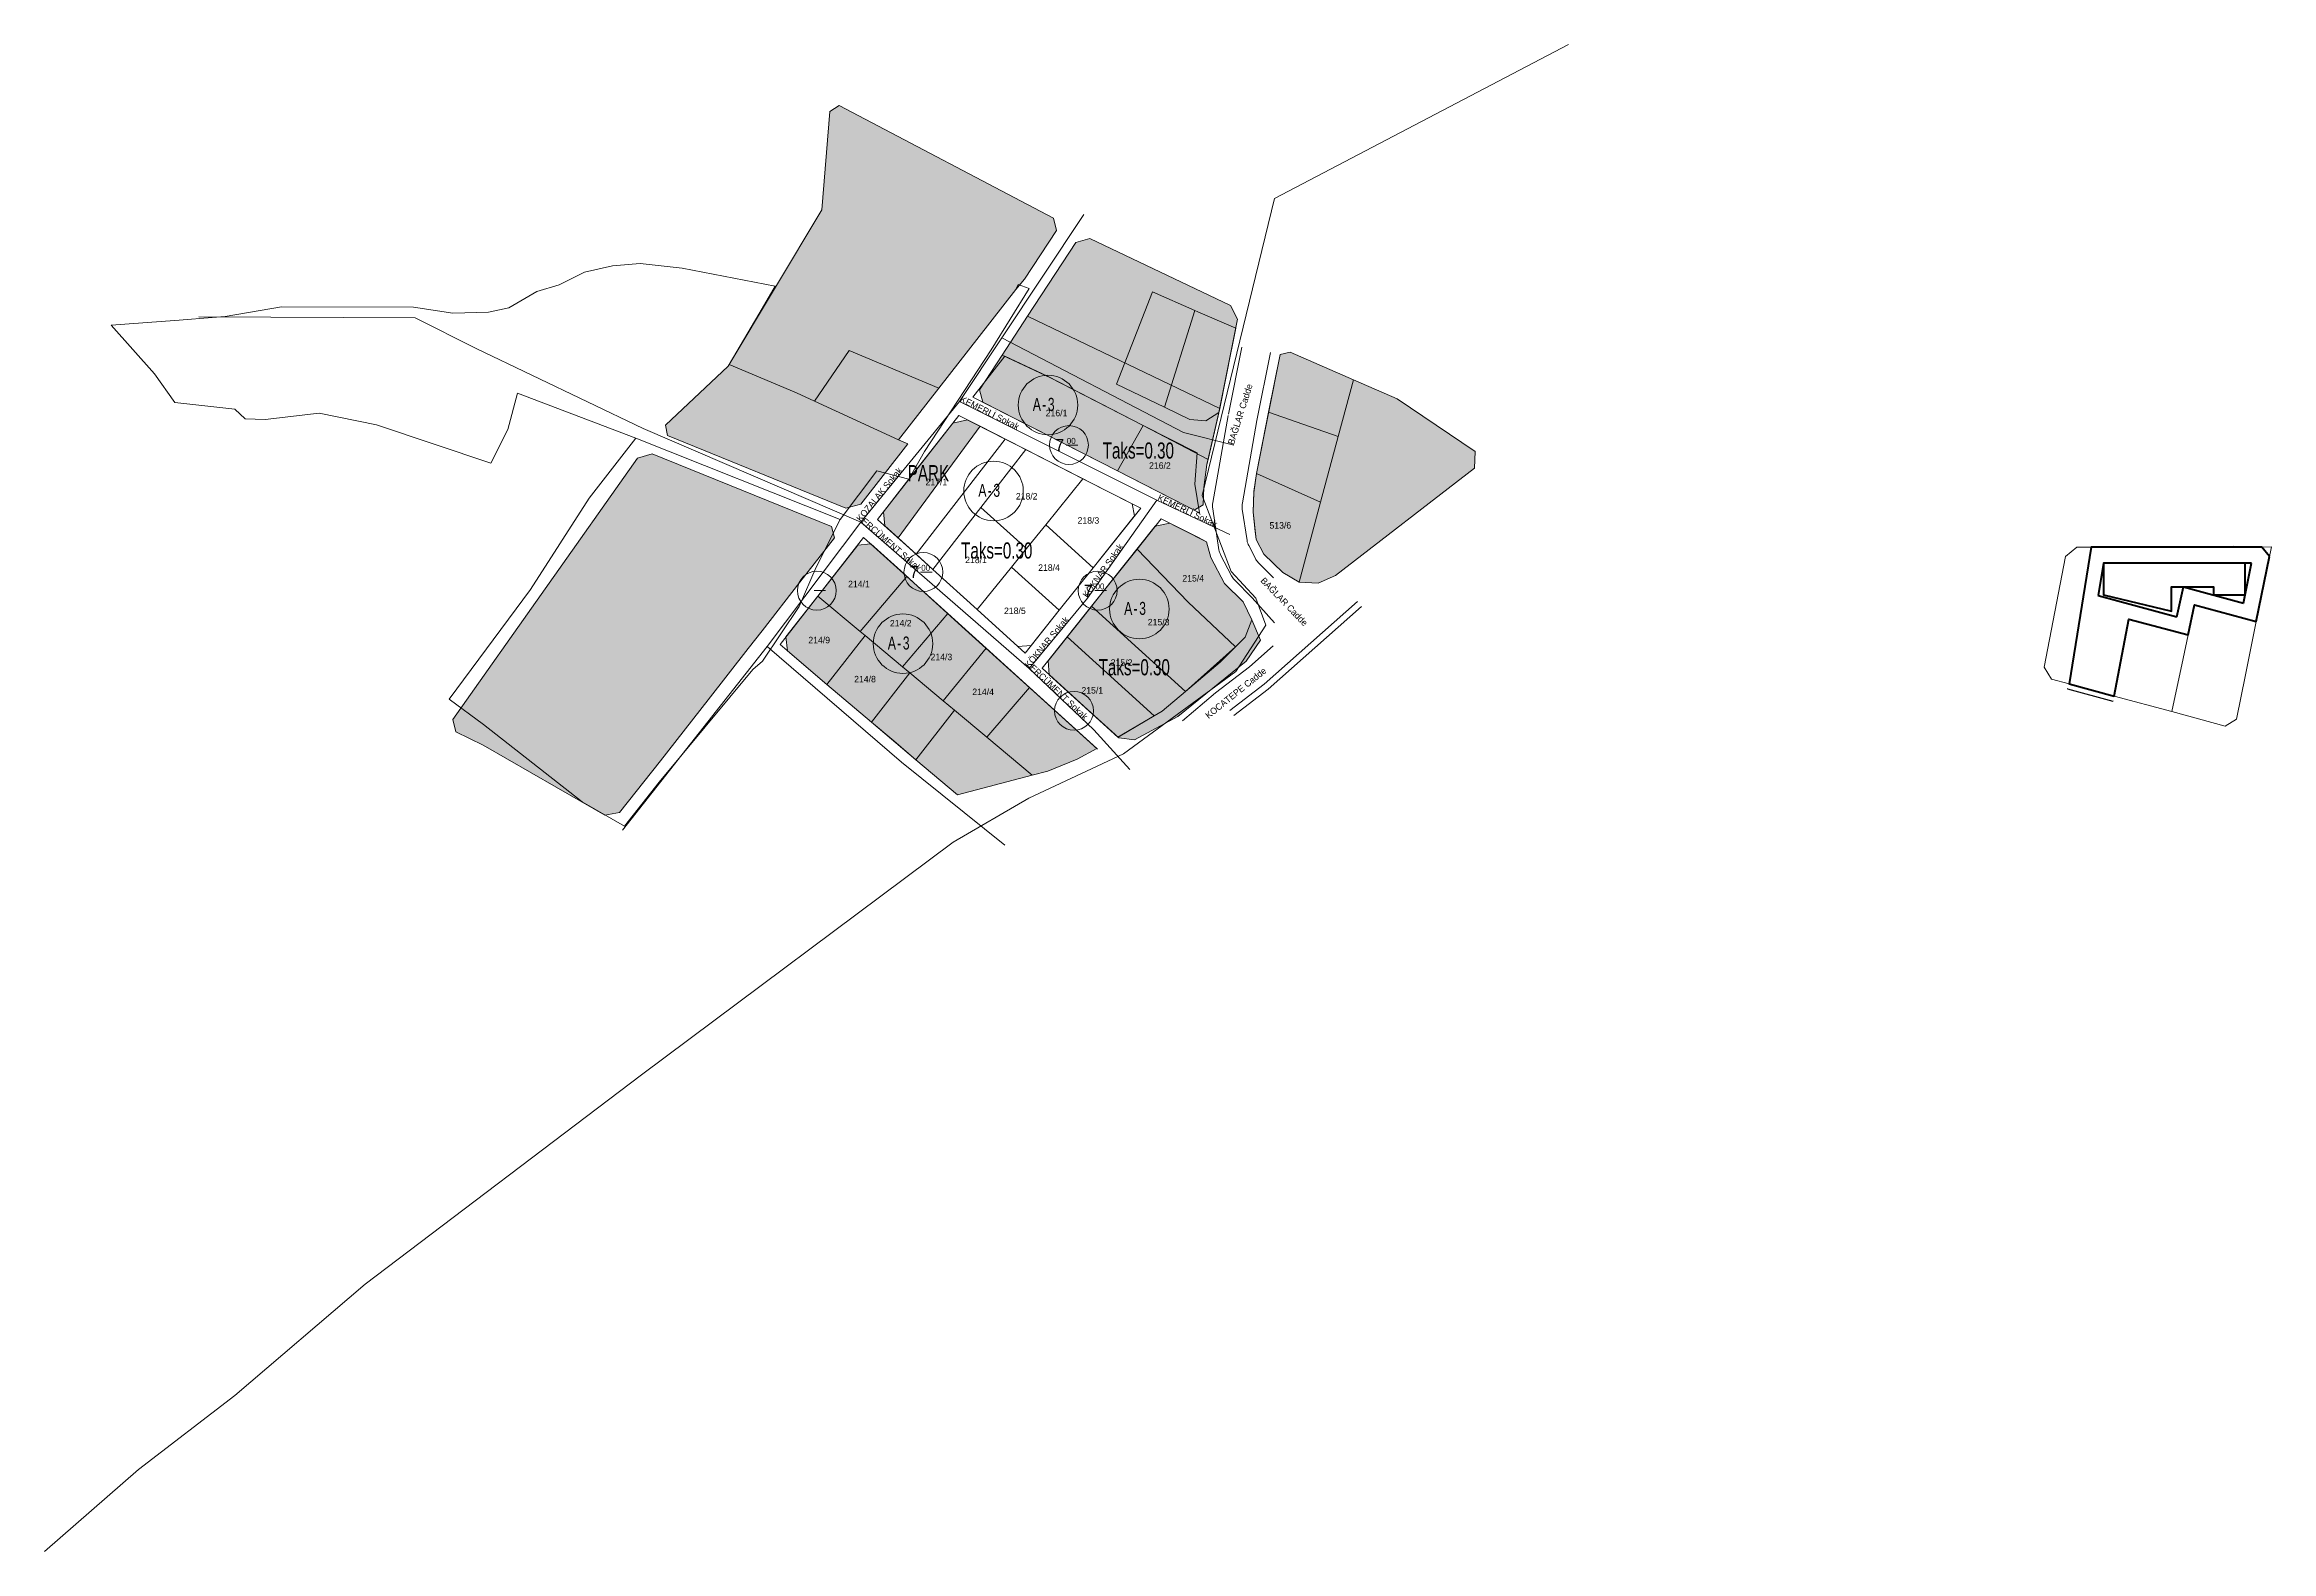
# Model space of a CAD drawing. Header units: centimetres. Extents: x 562865 to 1310255, y -148070 to 32737.
# Drawn here: x 624665 to 693395, y -148070 to -101573 of the extents above; entities that cross this region are included whole.
import ezdxf

# ---------------------------------------------------------------- set-up
doc = ezdxf.new("R2010")
doc.units = ezdxf.units.CM
doc.header["$LTSCALE"] = 2.5
doc.layers.get('0').update_dxf_attribs({"color": 86})
for name, color, linetype, lineweight in [('ADAKENARI', 18, 'Continuous', 5), ('DUVAR', 4, 'Continuous', 30), ('KALDIRIM', 7, 'Continuous', 0), ('PL_KONUT', 23, 'Continuous', 9), ('PL_PARK', 3, 'Continuous', 9), ('SINIR_FONKSIYON', 18, 'Continuous', 0), ('SINIR_JEO', 18, 'Continuous', 0), ('SM_KATADEDI', 18, 'Continuous', 0), ('SM_NIZAM', 18, 'Continuous', 0), ('SM_TAKS', 18, 'Continuous', 0), ('SM_YAPI_DAIRE', 18, 'Continuous', 0), ('SM_YAPI_HAT_2', 18, 'Continuous', 0), ('SM_YOLGEN', 18, 'Continuous', 0), ('YAZI_FONKSIYON', 18, 'Continuous', 0), ('Z_ADAPARSEL_NO', 7, 'Continuous', 0), ('Z_ADAPARSEL_PL', 7, 'Continuous', 0), ('Z_YOL_ADI', 7, 'Continuous', 0), ('Z_YOL_PL', 7, 'Continuous', 0)]:
    doc.layers.add(name, color=color, linetype=linetype, lineweight=lineweight)
doc.styles.add('PINAR', font='comic.ttf')
doc.dimstyles.new('TEMİZ ÖLÇÜ', dxfattribs={"dimtxt": 10, "dimasz": 5, "dimexe": 1.8, "dimexo": 0.625, "dimgap": 3, "dimtad": 1, "dimdec": 0, "dimrnd": 0.5, "dimzin": 1, "dimdsep": 46, "dimtxsty": 'PINAR', "dimblk": 'OBLIQUE', "dimcen": 0.9, "dimdle": 2, "dimclrd": 256, "dimclre": 256, "dimclrt": 7, "dimadec": 0, "dimazin": 0, "dimtfac": 1, "dimtdec": 0, "dimtofl": 0, "dimtmove": 2, "dimatfit": 2, "dimfxl": 10, "dimfxlon": 1, "dimlwd": -1, "dimlwe": -1, "dimarcsym": 0})

# ---------------------------------------------------------------- blocks, each defined once
blk = doc.blocks.new('_Oblique')
at = {"color": 0, "linetype": 'ByBlock', "lineweight": -2}
blk.add_line((-0.5, -0.5), (0.5, 0.5), dxfattribs=at)
blk = doc.blocks.new('*D940')
at = {"layer": 'Defpoints', "color": 0}
for p in [(687147, -121298), (688500, -121832), (688542, -121677)]:
    blk.add_point(p, dxfattribs=at)
at = {"layer": 'DUVAR'}
for p, q in [((687103, -121452), (688502, -121833)), ((687107, -121443), (687104, -121455)), ((688503, -121823), (688500, -121834))]:
    blk.add_line(p, q, dxfattribs=at)
at = {"layer": 'DUVAR', "linetype": 'ByBlock', "xscale": 5, "yscale": 5, "zscale": 5}
for p, rotation in [((687104, -121453), 164.7887502893843), ((688500, -121832), 344.7887502893842)]:
    blk.add_blockref('_Oblique', p, dxfattribs=dict(at, rotation=rotation))
at = {"layer": 'DUVAR', "color": 7, "lineweight": 120, "insert": (687805, -121635), "char_height": 10, "attachment_point": 5, "rotation": 344.78875, "style": 'PINAR'}
blk.add_mtext('1447', dxfattribs=at)

msp = doc.modelspace()

# ---------------------------------------------------------------- hatches: boundary and pattern name
at = {"layer": 'PL_KONUT'}
for points in [[(649191.7, -103457.8), (655804.2, -106925.9), (655896.2, -107313.4), (654905.6, -108817.7), (654638.8, -109136.3), (653505.8, -110586.3), (651023.9, -113765.2), (651023.8, -113765.3), (648429.8, -112577.3), (647869.8, -112320.3), (645799.8, -111443.3), (648656, -106672.7), (648897.7, -103634.7)], [(656927.4, -107560.6), (661271, -109626.3), (661483.3, -110049.3), (660935.4, -112802.9), (655007.2, -109955.2), (656492.3, -107682.9)], [(653525.5, -112222.4), (654224.2, -111153.4), (655717.1, -111854.3), (658575.7, -113326.5), (660575.3, -114374.6), (660538.8, -114532.3), (660441.5, -115238.2), (660426.5, -115775.2), (660150.9, -115938.7), (657780.8, -114729.3), (653628.6, -112609.9)], [(668815.8, -114125.3), (668796.8, -114646.3), (664512.8, -117957.3), (663973.8, -118197.3), (663385.8, -118163.3), (662877.8, -117862.3), (662296.8, -117294.3), (662058.8, -116847.3), (661970.8, -116000.3), (661988.6, -115366), (662065.8, -114805.3), (662795.8, -111140.3), (663109.8, -111064.3), (665060.8, -111918.3), (666409.8, -112509.3)], [(637265.7, -122397.4), (642964.1, -114336.2), (643415.3, -114204), (648949.3, -116448.4), (649042.8, -116797.8), (647979.8, -118160.9), (646811.8, -119659), (646380.9, -120211.8), (645150.9, -121787.8), (643677.4, -123677.5), (642407, -125266.1), (641959.6, -125350.9), (638203.5, -123192.4), (637361.4, -122775.5)], [(657579, -118151.9), (658944.8, -116439.1), (659399, -116340.9), (660254.3, -116777.4), (660521.8, -116913.3), (660656.8, -117404.3), (661081.8, -118204.3), (661656.8, -118766.3), (661929.8, -119329.3), (661720.8, -119862.3), (661419.8, -120162.3), (659873.8, -121536.3), (659154.8, -122143.3), (658913.8, -122286.3), (657791.8, -122941.3), (655672, -121021.6), (655636.8, -120585.7), (656531, -119465)], [(648531.8, -118591.3), (649760.8, -117015.4), (650168, -116979.8), (651096.1, -117817.4), (651611.8, -118289.1), (652978, -119525.2), (654459.8, -120868.1), (654979.9, -121339.2), (657139.8, -123295.3), (656534.8, -123624.3), (655629.8, -123992.3), (655150.8, -124118.3), (652837.8, -124725.3), (651560.8, -123644.3), (650873.8, -123062.3), (650186.8, -122480.3), (648813.8, -121317.3), (647592.8, -120283.2), (647548.3, -119852.8)]]:
    msp.add_hatch(color=256, dxfattribs=at).paths.add_polyline_path(points)
at = {"layer": 'PL_PARK'}
for points in [[(660575.3, -114374.6), (658575.7, -113326.5), (655717.1, -111854.3), (654224.2, -111153.4), (655007.2, -109955.2), (660935.4, -112802.9)], [(651306.6, -113894.7), (649859.2, -115750.7), (649396.8, -115874.6), (643888.6, -113640.6), (643829.1, -113322.3), (645765.6, -111500.5), (645799.8, -111443.3), (647869.8, -112320.3), (648429.8, -112577.3), (651023.8, -113765.3), (651023.9, -113765.2), (651306.6, -113894.7)], [(650561.3, -115988.8), (652696.4, -113250.8), (653148.1, -113150.6), (653543.3, -113352.3), (651011.8, -116798.5), (650599.5, -116426.3)], [(661754.5, -120595.4), (659645.3, -122309.1), (658303.7, -123024), (657816.5, -122963.7), (657791.8, -122941.3), (658913.8, -122286.3), (659154.8, -122143.3), (659873.8, -121536.3), (661419.8, -120162.3), (661720.8, -119862.3), (661929.8, -119329.3), (662189.3, -119956.8)]]:
    msp.add_hatch(color=256, dxfattribs=at).paths.add_polyline_path(points)

# ---------------------------------------------------------------- linework, layer by layer
at = {"layer": 'ADAKENARI'}
for p, q in [((651023.9, -113765.2), (653505.8, -110586.3)), ((648429.8, -112577.3), (651023.8, -113765.3)), ((653628.6, -112609.9), (657780.8, -114729.3)), ((652696.4, -113250.8), (650561.3, -115988.8)), ((653148.1, -113150.6), (652696.4, -113250.8)), ((652880.9, -113014.2), (652880.8, -113014.3)), ((653148.1, -113150.6), (657462.6, -115352.8)), ((643888.6, -113640.6), (649396.8, -115874.6)), ((651306.6, -113894.7), (649859.2, -115750.7)), ((651023.9, -113765.2), (651306.6, -113894.7)), ((643415.3, -114204), (648949.3, -116448.4)), ((660150.9, -115938.7), (657780.8, -114729.3)), ((657462.6, -115352.8), (658228.2, -115743.5)), ((649859.2, -115750.7), (649396.8, -115874.6)), ((650599.5, -116426.3), (650561.3, -115988.8)), ((657031.8, -117715.3), (658308.4, -116114.4)), ((658308.4, -116114.4), (658228.2, -115743.5)), ((660150.9, -115938.7), (660426.5, -115775.2)), ((649042.8, -116797.8), (647979.8, -118160.9)), ((648949.3, -116448.4), (649042.8, -116797.8)), ((650599.5, -116426.3), (651566.8, -117299.3)), ((657579, -118151.9), (658944.8, -116439.1)), ((658944.8, -116439.1), (659399, -116340.9)), ((659399, -116340.9), (660254.3, -116777.4)), ((660521.8, -116913.3), (660254.3, -116777.4)), ((649760.8, -117015.4), (648531.8, -118591.3)), ((649760.8, -117015.4), (650168, -116979.8)), ((650168, -116979.8), (651096.1, -117817.4)), ((651566.8, -117299.3), (652082.8, -117771.3)), ((651096.1, -117817.4), (651611.8, -118289.1)), ((652082.8, -117771.3), (653447.8, -119006.3)), ((655983.8, -119028.3), (657031.8, -117715.3)), ((656531, -119465), (657579, -118151.9)), ((651611.8, -118289.1), (652978, -119525.2)), ((652978, -119525.2), (654459.8, -120868.1)), ((653447.8, -119006.3), (654707.5, -120147.9)), ((655116.9, -120114.8), (655983.8, -119028.3)), ((655636.8, -120585.7), (656531, -119465)), ((654707.5, -120147.9), (655116.9, -120114.8)), ((647592.8, -120283.2), (648813.8, -121317.3)), ((654459.8, -120868.1), (654979.9, -121339.2)), ((655449.7, -120820.2), (655449.8, -120820.3)), ((655672, -121021.6), (655636.8, -120585.7)), ((648813.8, -121317.3), (650186.8, -122480.3)), ((654979.9, -121339.2), (657160, -123313.6)), ((655672, -121021.6), (657816.5, -122963.7))]:
    msp.add_line(p, q, dxfattribs=at)
at = {"layer": 'ADAKENARI', "lineweight": 9}
for p, q in [((661483.3, -110049.3), (660909.8, -112931.3)), ((662795.8, -111140.3), (662065.8, -114805.3)), ((660538.8, -114532.3), (660909.4, -112931.6)), ((660441.5, -115238.2), (660538.8, -114532.3)), ((660426.5, -115775.2), (660441.5, -115238.2)), ((661970.8, -116000.3), (661988.6, -115366)), ((662065.8, -114805.3), (661988.6, -115366)), ((662058.8, -116847.3), (661970.8, -116000.3)), ((660656.8, -117404.3), (660521.8, -116913.3)), ((661081.8, -118204.3), (660656.8, -117404.3)), ((662296.8, -117294.3), (662058.8, -116847.3)), ((662877.8, -117862.3), (662296.8, -117294.3)), ((661656.8, -118766.3), (661081.8, -118204.3)), ((661929.8, -119329.3), (661656.8, -118766.3)), ((662189.3, -119956.8), (661929.8, -119329.3)), ((661754.5, -120595.4), (662189.3, -119956.8)), ((659645.3, -122309.1), (661754.5, -120595.4))]:
    msp.add_line(p, q, dxfattribs=at)
at = {"layer": 'DUVAR', "color": 6, "lineweight": 120}
for p, q in [((687834.8, -117077.3), (687146.7, -121297.6)), ((691394.3, -117077.3), (687834.8, -117077.3)), ((692235.1, -117076.9), (691394.3, -117077.1)), ((691394.3, -117077.1), (691394.3, -117077.1)), ((691394.3, -117077.1), (691394.3, -117077.3)), ((692235.1, -117077.3), (692235.1, -117076.9)), ((693094.6, -117077.2), (692235.1, -117077.3)), ((692925.4, -119377.4), (693334.6, -117371.1)), ((693334.6, -117371.1), (693094.6, -117077.2)), ((688209.2, -117577.3), (688046, -118578.6)), ((691394.3, -117577.3), (688209.2, -117577.3)), ((692587.8, -117577.3), (691216.4, -117577.3)), ((692235.2, -117576.9), (691394.4, -117577.1)), ((692782.3, -117577.3), (692235.2, -117577.3)), ((692531.7, -118805.8), (692782.3, -117577.3)), ((688046, -118578.6), (690479, -119231.7)), ((690479, -119231.7), (690675.3, -118307.5)), ((690675.3, -118307.5), (692531.7, -118805.8)), ((690820.6, -119789.4), (691016.9, -118865.1)), ((691016.9, -118865.1), (692925.4, -119377.4)), ((688542.9, -121677.2), (688992.8, -119298.7)), ((688992.8, -119298.7), (690820.6, -119789.4)), ((687146.7, -121297.6), (688542.5, -121677.1)), ((688542.5, -121677.1), (688542.9, -121677.2))]:
    msp.add_line(p, q, dxfattribs=at)
for points in [[(693334.6, -117371.1), (693094.6, -117077.2), (692235.1, -117077.3), (687834.8, -117077.3), (687146.7, -121297.6), (688542.9, -121677.2), (688992.8, -119298.7), (690820.6, -119789.4), (691016.9, -118865.1), (692925.4, -119377.4)], [(692582.6, -117577.3), (692235.2, -117577.3), (692235.2, -117577.3), (691394.3, -117577.3), (691394.3, -117577.3), (688209.2, -117577.3), (688209.2, -118307.5), (688209.2, -118557.5), (690309.2, -119057.5), (690309.2, -118307.5), (691603.5, -118307.5), (691603.5, -118556.6), (692582.6, -118556.6)]]:
    msp.add_lwpolyline(points, close=True, dxfattribs=at)
at = {"layer": 'KALDIRIM'}
for p, q in [((661618.1, -110909.7), (661206.2, -112977.7)), ((662502.2, -111078.2), (662083.9, -113178.6)), ((661197.7, -113021.3), (660721.5, -115705.3)), ((662083.9, -113178.6), (661633.6, -115716.3)), ((660719.2, -115900.6), (660911.7, -117162.3)), ((661631.3, -115911.6), (661779.1, -116880.2)), ((660961.9, -117316.5), (661298.6, -117967.7)), ((661829.3, -117034.5), (662034.2, -117430.7)), ((661388.7, -118091.1), (661939.4, -118643.4)), ((662124.2, -117554.1), (662595.2, -118026.5)), ((661939.4, -118643.4), (662626.4, -119417.7)), ((662302.3, -121309.5), (665183, -118753.7)), ((662429.9, -121463.6), (665310.6, -118907.8)), ((662584.2, -120123.6), (661855.4, -120770.2)), ((661855.4, -120770.2), (660808.9, -121579.1)), ((660808.9, -121579.1), (659786, -122445.4)), ((661249.3, -122123.4), (662302.3, -121309.5)), ((661375.2, -122278.9), (662429.9, -121463.6))]:
    msp.add_line(p, q, dxfattribs=at)
for centre, radius, start, end in [((661312.3, -115810.1, -13.8), 600, 169.939422, 188.677356), ((662224.4, -115821.1, -13.8), 600, 169.939422, 188.677356), ((661406, -117086.8, -13.8), 500, 188.677356, 207.3455), ((662273.4, -116804.8, -13.8), 500, 188.677356, 207.3455), ((662478.3, -117201.1, -13.8), 500, 207.3455, 224.915784), ((661742.8, -117738, -13.8), 500, 207.3455, 224.915784)]:
    msp.add_arc(centre, radius, start, end, dxfattribs=at)
at = {"layer": 'PL_KONUT'}
for points in [[(649191.7, -103457.8, 0), (655804.2, -106925.9, 0), (655896.2, -107313.4, 0), (654905.6, -108817.7, 0), (654638.8, -109136.3, 0), (653505.8, -110586.3, 0), (651023.9, -113765.2, 0), (651023.8, -113765.3, 0), (648429.8, -112577.3, 0), (647869.8, -112320.3, 0), (645799.8, -111443.3, 0), (648656, -106672.7, 0), (648897.7, -103634.7, 0), (649191.7, -103457.8, 0)], [(656927.4, -107560.6, 0), (661271, -109626.3, 0), (661483.3, -110049.3, 0), (660935.4, -112802.9, 0), (655007.2, -109955.2, 0), (656492.3, -107682.9, 0), (656927.4, -107560.6, 0)], [(653525.5, -112222.4, 0), (654224.2, -111153.4, 0), (655717.1, -111854.3, 0), (658575.7, -113326.5, 0), (660575.3, -114374.6, 0), (660538.8, -114532.3, 0), (660441.5, -115238.2, 0), (660426.5, -115775.2, 0), (660150.9, -115938.7, 0), (657780.8, -114729.3, 0), (653628.6, -112609.9, 0), (653525.5, -112222.4, 0)], [(668815.8, -114125.3, 0), (668796.8, -114646.3, 0), (664512.8, -117957.3, 0), (663973.8, -118197.3, 0), (663385.8, -118163.3, 0), (662877.8, -117862.3, 0), (662296.8, -117294.3, 0), (662058.8, -116847.3, 0), (661970.8, -116000.3, 0), (661988.6, -115366, 0), (662065.8, -114805.3, 0), (662795.8, -111140.3, 0), (663109.8, -111064.3, 0), (665060.8, -111918.3, 0), (666409.8, -112509.3, 0), (668815.8, -114125.3, 0)], [(658308.4, -116114.4, 0), (657031.8, -117715.3, 0), (655983.8, -119028.3, 0), (655116.9, -120114.8, 0), (654707.5, -120147.9, 0), (653447.8, -119006.3, 0), (652082.8, -117771.3, 0), (651011.8, -116798.5, 0), (653543.3, -113352.3, 0), (657462.6, -115352.8, 0), (658228.2, -115743.5, 0), (658308.4, -116114.4, 0)], [(637265.7, -122397.4, 0), (642964.1, -114336.2, 0), (643415.3, -114204, 0), (648949.3, -116448.4, 0), (649042.8, -116797.8, 0), (647979.8, -118160.9, 0), (646811.8, -119659, 0), (646380.9, -120211.8, 0), (645150.9, -121787.8, 0), (643677.4, -123677.5, 0), (642407, -125266.1, 0), (641959.6, -125350.9, 0), (638203.5, -123192.4, 0), (637361.4, -122775.5, 0), (637265.7, -122397.4, 0)], [(657579, -118151.9, 0), (658944.8, -116439.1, 0), (659399, -116340.9, 0), (660254.3, -116777.4, 0), (660521.8, -116913.3, 0), (660656.8, -117404.3, 0), (661081.8, -118204.3, 0), (661656.8, -118766.3, 0), (661929.8, -119329.3, 0), (661720.8, -119862.3, 0), (661419.8, -120162.3, 0), (659873.8, -121536.3, 0), (659154.8, -122143.3, 0), (658913.8, -122286.3, 0), (657791.8, -122941.3, 0), (655672, -121021.6, 0), (655636.8, -120585.7, 0), (656531, -119465, 0), (657579, -118151.9, 0)], [(648531.8, -118591.3, 0), (649760.8, -117015.4, 0), (650168, -116979.8, 0), (651096.1, -117817.4, 0), (651611.8, -118289.1, 0), (652978, -119525.2, 0), (654459.8, -120868.1, 0), (654979.9, -121339.2, 0), (657139.8, -123295.3, 0), (656534.8, -123624.3, 0), (655629.8, -123992.3, 0), (655150.8, -124118.3, 0), (652837.8, -124725.3, 0), (651560.8, -123644.3, 0), (650873.8, -123062.3, 0), (650186.8, -122480.3, 0), (648813.8, -121317.3, 0), (647592.8, -120283.2, 0), (647548.3, -119852.8, 0), (648531.8, -118591.3, 0)], [(693334.6, -117371.1, 0), (692925.4, -119377.4, 0), (692588.9, -121023.3, 0), (692310.8, -122385.2, 0), (691961.1, -122600.7, 0), (690320.2, -122156.7, 0), (688542.9, -121677.2, 0), (687146.7, -121297.6, 0), (687834.8, -117077.3, 0), (692235.1, -117077.3, 0), (693094.6, -117077.2, 0), (693334.6, -117371.1, 0)]]:
    msp.add_polyline3d(points, close=True, dxfattribs=at)
at = {"layer": 'PL_PARK'}
for points in [[(660575.3, -114374.6, 0), (658575.7, -113326.5, 0), (655717.1, -111854.3, 0), (654224.2, -111153.4, 0), (655007.2, -109955.2, 0), (660935.4, -112802.9, 0), (660575.3, -114374.6, 0)], [(651306.6, -113894.7, 0), (649859.2, -115750.7, 0), (649396.8, -115874.6, 0), (643888.6, -113640.6, 0), (643829.1, -113322.3, 0), (645765.6, -111500.5, 0), (645799.8, -111443.3, 0), (647869.8, -112320.3, 0), (648429.8, -112577.3, 0), (651023.8, -113765.3, 0), (651023.9, -113765.2, 0), (651306.6, -113894.7, 0)], [(650561.3, -115988.8, 0), (652696.4, -113250.8, 0), (653148.1, -113150.6, 0), (653543.3, -113352.3, 0), (651011.8, -116798.5, 0), (650599.5, -116426.3, 0), (650561.3, -115988.8, 0)], [(686377.3, -120781.3, 0), (687034.3, -117371.9, 0), (687391.1, -117077.3, 0), (687834.8, -117077.3, 0), (687146.7, -121297.6, 0), (686610.3, -121153.6, 0), (686377.3, -120781.3, 0)], [(661754.5, -120595.4, 0), (659645.3, -122309.1, 0), (658303.7, -123024, 0), (657816.5, -122963.7, 0), (657791.8, -122941.3, 0), (658913.8, -122286.3, 0), (659154.8, -122143.3, 0), (659873.8, -121536.3, 0), (661419.8, -120162.3, 0), (661720.8, -119862.3, 0), (661929.8, -119329.3, 0), (662189.3, -119956.8, 0), (661754.5, -120595.4, 0)]]:
    msp.add_polyline3d(points, close=True, dxfattribs=at)
at = {"layer": 'SINIR_FONKSIYON'}
for p, q in [((660935.4, -112802.9), (655007.2, -109955.2)), ((655717.1, -111854.3), (658575.7, -113326.5)), ((651011.8, -116798.5), (653543.3, -113352.3)), ((658575.7, -113326.5), (660575.3, -114374.6)), ((687146.7, -121297.6), (687834.8, -117077.3)), ((661720.8, -119862.3), (661929.8, -119329.3)), ((659873.8, -121536.3), (661419.8, -120162.3)), ((661419.8, -120162.3), (661720.8, -119862.3)), ((659154.8, -122143.3), (659873.8, -121536.3))]:
    msp.add_line(p, q, dxfattribs=at)
at = {"layer": 'SINIR_JEO'}
msp.add_polyline3d([(671700.2, -101573.2, 0), (662623.4, -106323.2, 0), (660391.6, -115491.1, 0), (661290.4, -117829.3, 0), (662053.4, -118653.5, 0), (662355.9, -119493.6, 0), (661435.1, -120921.5, 0), (657962.4, -123461, 0), (655042.2, -124828.2, 0), (652709.6, -126189, 0), (643085.2, -133360.4, 0), (634565.7, -139825.8, 0), (630540.6, -143259.8, 0), (627567.8, -145546.9, 0), (624665.1, -148070.5, 0)], dxfattribs=at)
at = {"layer": 'SM_YAPI_DAIRE'}
for centre in [(655634.9, -112695.6, -13.8), (653954.1, -115348.3, -13.8), (658454.9, -118990.5, -13.8), (651159.3, -120060.2, -13.8)]:
    msp.add_circle(centre, 917.9, dxfattribs=at)
at = {"layer": 'SM_YOLGEN'}
for p, q in [((656195.7, -113932), (656550.8, -113932)), ((651704.2, -117849), (652059.3, -117849)), ((648413.9, -118423.5), (648769, -118423.5)), ((657083.5, -118423.5), (657438.6, -118423.5))]:
    msp.add_line(p, q, dxfattribs=at)
for centre in [(656281, -113932), (651789.5, -117849), (648499.2, -118423.5), (657168.8, -118423.5), (656437.7, -122131.6)]:
    msp.add_circle(centre, 600, dxfattribs=at)
at = {"layer": 'Z_ADAPARSEL_PL', "color": 1}
for p, q in [((689413.9, -117077.4), (691394.3, -117077.1)), ((691394.3, -117077.1), (693394.7, -117076.6)), ((691394.3, -117077.1), (691394.3, -117077.1)), ((693394.7, -117076.6), (692925.4, -119377.4)), ((693394.7, -117076.6), (693394.7, -117076.6)), ((691016.9, -118865.1), (690820.6, -119789.4)), ((692925.4, -119377.4), (691016.9, -118865.1)), ((688542.9, -121677.2), (688992.8, -119298.7)), ((688992.8, -119298.7), (690820.6, -119789.4)), ((690820.6, -119789.4), (688992.8, -119298.7)), ((690820.6, -119789.4), (690668.3, -120513.8)), ((690820.6, -119789.4), (690820.6, -119789.4)), ((690668.3, -120513.8), (690320.2, -122156.7)), ((690320.2, -122156.7), (688542.9, -121677.2))]:
    msp.add_line(p, q, dxfattribs=at)
for points in [[(628682.8, -112620.3, 0), (630538.8, -112823.3, 0), (630858.8, -113121.3, 0), (631470.8, -113139.3, 0), (633145.8, -112943.3, 0), (634908.8, -113307.3, 0), (638441.8, -114488.3, 0), (638964.8, -113450.3, 0), (639262.8, -112325.3, 0), (642910.8, -113723.3, 0), (649218.8, -116224.3, 0), (650356.8, -114729.3, 0), (651343.8, -114979.3, 0), (651818.8, -114129.3, 0), (653881.8, -110994.3, 0), (655056.8, -109104.3, 0), (654710.8, -108982.3, 0), (654638.8, -109136.3, 0), (653505.8, -110586.3, 0), (652264.8, -112175.3, 0), (651023.8, -113765.3, 0), (648429.8, -112577.3, 0), (647869.8, -112320.3, 0), (645799.8, -111443.3, 0), (646707.8, -109890.3, 0), (647212.8, -109027.3, 0), (644343.8, -108478.3, 0), (643043.8, -108324.3, 0), (642199.2, -108401.7, 0), (641330.8, -108595.3, 0), (640543.8, -108984.3, 0), (639863.8, -109192.3, 0), (638990.8, -109693.3, 0), (638364.8, -109826.3, 0), (637270.8, -109866.3, 0), (636051.8, -109675.3, 0), (631976.8, -109670.3, 0), (630234.8, -109966.3, 0), (629833.8, -109997.3, 0), (628815.8, -110075.3, 0), (626722.8, -110235.3, 0), (628058.3, -111735.6, 0), (628682.8, -112620.3, 0)], [(657745.8, -112048.3, 0), (658862.8, -109205.3, 0), (660168.8, -109776.3, 0), (659225.8, -112765.3, 0), (657745.8, -112048.3, 0)], [(661427.8, -110328.3, 0), (660909.8, -112931.3, 0), (660502.8, -113185.3, 0), (660012.8, -113147.3, 0), (659225.8, -112765.3, 0), (660168.8, -109776.3, 0), (660259.8, -109817.3, 0), (661427.8, -110328.3, 0)], [(652264.8, -112175.3, 0), (651023.8, -113765.3, 0), (648429.8, -112577.3, 0), (649500.8, -111017.3, 0), (652264.8, -112175.3, 0)], [(654302.8, -111190.3, 0), (655619.8, -111804.3, 0), (658256.8, -113159.3, 0), (658575.8, -113326.3, 0), (657780.8, -114729.3, 0), (653319.8, -112452.3, 0), (654302.8, -111190.3, 0)], [(665060.8, -111918.3, 0), (664590.8, -113671.3, 0), (662442.8, -112914.3, 0), (662795.8, -111140.3, 0), (663109.8, -111064.3, 0), (665060.8, -111918.3, 0)], [(654314.8, -113746.3, 0), (651566.8, -117299.3, 0), (650376.8, -116225.3, 0), (651343.8, -114979.3, 0), (652880.8, -113014.3, 0), (654314.8, -113746.3, 0)], [(657780.8, -114729.3, 0), (660310.8, -116020.3, 0), (660171.8, -115135.3, 0), (660242.6, -114175.8, 0), (658575.8, -113326.3, 0), (657780.8, -114729.3, 0)], [(664590.8, -113671.3, 0), (664048.8, -115692.3, 0), (662065.8, -114805.3, 0), (662442.8, -112914.3, 0), (664590.8, -113671.3, 0)], [(649218.8, -116224.3, 0), (648481.8, -117704.3, 0), (647956.8, -118911.3, 0), (646819.8, -120604.3, 0), (646524.8, -120854.3, 0), (643631.8, -124329.3, 0), (642564.8, -125687.3, 0), (641262.8, -124940.3, 0), (638214.8, -122558.3, 0), (637149.8, -121773.3, 0), (639661.8, -118387.3, 0), (641469.8, -115571.3, 0), (642910.8, -113723.3, 0), (649218.8, -116224.3, 0)], [(656713.8, -114970.3, 0), (655564.8, -116391.3, 0), (654969.8, -117125.3, 0), (653564.8, -115857.3, 0), (654949.8, -114070.3, 0), (656713.8, -114970.3, 0)], [(658495.8, -115879.3, 0), (657031.8, -117715.3, 0), (655564.8, -116391.3, 0), (656713.8, -114970.3, 0), (658495.8, -115879.3, 0)], [(664048.8, -115692.3, 0), (663385.8, -118163.3, 0), (662877.8, -117862.3, 0), (662296.8, -117294.3, 0), (662058.8, -116847.3, 0), (662026.8, -116597.3, 0), (661970.8, -116000.3, 0), (661983.8, -115400.3, 0), (662065.8, -114805.3, 0), (664048.8, -115692.3, 0)], [(654969.8, -117125.3, 0), (654504.8, -117701.3, 0), (653447.8, -119006.3, 0), (652082.8, -117771.3, 0), (653564.8, -115857.3, 0), (654969.8, -117125.3, 0)], [(651278.8, -117987.3, 0), (649836.8, -119680.3, 0), (648531.8, -118591.3, 0), (649944.8, -116779.3, 0), (651278.8, -117987.3, 0)], [(657031.8, -117715.3, 0), (655983.8, -119028.3, 0), (654504.8, -117701.3, 0), (654969.8, -117125.3, 0), (655564.8, -116391.3, 0), (657031.8, -117715.3, 0)], [(661929.8, -119329.3, 0), (661720.8, -119862.3, 0), (661419.8, -120162.3, 0), (659957.8, -118780.3, 0), (658383.8, -117142.3, 0), (659131.8, -116205.3, 0), (660521.8, -116913.3, 0), (660656.8, -117404.3, 0), (661081.8, -118204.3, 0), (661656.8, -118766.3, 0), (661929.8, -119329.3, 0)], [(661419.8, -120162.3, 0), (660952.8, -120626.3, 0), (659873.8, -121536.3, 0), (656975.8, -118907.3, 0), (658383.8, -117142.3, 0), (659957.8, -118780.3, 0), (661419.8, -120162.3, 0)], [(652539.8, -119128.3, 0), (651141.8, -120770.3, 0), (649990.8, -119809.3, 0), (649836.8, -119680.3, 0), (651278.8, -117987.3, 0), (652539.8, -119128.3, 0)], [(655983.8, -119028.3, 0), (654929.8, -120349.3, 0), (653447.8, -119006.3, 0), (654504.8, -117701.3, 0), (655983.8, -119028.3, 0)], [(649990.8, -119809.3, 0), (648813.8, -121317.3, 0), (647363.8, -120089.3, 0), (648531.8, -118591.3, 0), (649836.8, -119680.3, 0), (649990.8, -119809.3, 0)], [(653724.8, -120203.3, 0), (652401.8, -121823.3, 0), (651371.8, -120962.3, 0), (651141.8, -120770.3, 0), (652539.8, -119128.3, 0), (653724.8, -120203.3, 0)], [(659873.8, -121536.3, 0), (659154.8, -122143.3, 0), (658913.8, -122286.3, 0), (656225.8, -119847.3, 0), (656975.8, -118907.3, 0), (659873.8, -121536.3, 0)], [(651371.8, -120962.3, 0), (650186.8, -122480.3, 0), (648813.8, -121317.3, 0), (649990.8, -119809.3, 0), (651141.8, -120770.3, 0), (651371.8, -120962.3, 0)], [(655059.8, -121411.3, 0), (653743.8, -122943.3, 0), (652753.8, -122116.3, 0), (652401.8, -121823.3, 0), (653724.8, -120203.3, 0), (655059.8, -121411.3, 0)], [(656225.8, -119847.3, 0), (658913.8, -122286.3, 0), (657798, -122946.9, 0), (657791.8, -122941.3, 0), (655449.8, -120820.3, 0), (656225.8, -119847.3, 0)], [(652753.8, -122116.3, 0), (651560.8, -123644.3, 0), (650186.8, -122480.3, 0), (651371.8, -120962.3, 0), (652401.8, -121823.3, 0), (652753.8, -122116.3, 0)], [(657139.8, -123295.3, 0), (656534.8, -123624.3, 0), (655629.8, -123992.3, 0), (655150.8, -124118.3, 0), (653743.8, -122943.3, 0), (655059.8, -121411.3, 0), (657139.8, -123295.3, 0)]]:
    msp.add_polyline3d(points, close=True, dxfattribs=at)
at = {"layer": 'Z_YOL_PL', "color": 254}
for points in [[(656744, -106822, 0), (654213.1, -110618.7, 0), (652903.1, -112583.1, 0), (649857.5, -116311.8, 0), (646969.4, -120144.5, 0), (642505.7, -125815.6, 0)], [(649857.5, -116311.8, 0), (643136.1, -113423.2, 0), (637990.3, -110955.8, 0), (636099.6, -110010.6, 0), (629426, -109974.6, 0)], [(661369.2, -113939.3, 0), (659820, -113544.3, 0), (654213.1, -110618.7, 0)], [(661249.4, -116694.9, 0), (658995.1, -115628.6, 0), (652903.1, -112583.1, 0)], [(658995.1, -115628.6, 0), (656851.5, -118659.8, 0), (655056, -120827.6, 0)], [(658164.3, -123944.2, 0), (657051.5, -122718, 0), (655056, -120827.6, 0), (649857.5, -116311.8, 0)], [(654299.5, -126280.7, 0), (651117.8, -123715.2, 0), (646969.4, -120144.5, 0)]]:
    msp.add_polyline3d(points, dxfattribs=at)

# ---------------------------------------------------------------- texts
at = {"layer": 'SM_KATADEDI', "width": 0.7}
for p in [(655630, -112875.5, -13.7), (653949.2, -115528.3, -13.7), (658450.1, -119170.4, -13.7), (651154.5, -120240.1, -13.7)]:
    msp.add_text('3', height=400, dxfattribs=at).set_placement(p)
at = {"layer": 'SM_NIZAM', "width": 0.7}
for p in [(655166.6, -112875.5, -13.7), (653485.8, -115528.3, -13.7), (657986.7, -119170.4, -13.7), (650691.1, -120240.1, -13.7)]:
    msp.add_text('A', height=400, dxfattribs=at).set_placement(p)
at = {"layer": 'SM_TAKS', "width": 0.7}
for p in [(657324.1, -114350, -13.7), (652953.6, -117434.5, -13.7), (657197.9, -121036.7, -13.7)]:
    msp.add_text('Taks=0.30', height=500, dxfattribs=at).set_placement(p)
at = {"layer": 'SM_YAPI_HAT_2', "width": 0.7}
for p in [(655453.3, -112875.5, -13.7), (653772.5, -115528.3, -13.7), (658273.4, -119170.4, -13.7), (650977.8, -120240.1, -13.7)]:
    msp.add_text('-', height=400, dxfattribs=at).set_placement(p)
at = {"layer": 'SM_YOLGEN'}
for s, height, p in [('7', 368.9, (655856.7, -114116.4)), ('00', 184.46, (656214.1, -113895.1)), ('7', 368.9, (651365.2, -118033.4)), ('00', 184.46, (651722.6, -117812.1)), ('00', 184.46, (657102, -118386.6)), ('7', 368.9, (656744.6, -118607.9))]:
    msp.add_text(s, height=height, dxfattribs=at).set_placement(p)
at = {"layer": 'YAZI_FONKSIYON', "width": 0.7}
msp.add_text('PARK', height=500, dxfattribs=at).set_placement((651306.4, -115050.1, -13.7))
at = {"layer": 'Z_ADAPARSEL_NO', "color": 30}
for s, p in [('216/1', (655564.3, -113043.1)), ('216/2', (658754.1, -114662.8)), ('217/1', (651855.7, -115171.9)), ('218/2', (654643.1, -115611.8)), ('218/3', (656547.7, -116357.1)), ('513/6', (662470.6, -116510.1)), ('218/1', (653079.2, -117575.3)), ('214/1', (649466.2, -118320.1)), ('218/4', (655332.4, -117813.2)), ('215/4', (659781.8, -118142.7)), ('214/2', (650754.9, -119530)), ('218/5', (654277.3, -119145.6)), ('215/3', (658714.6, -119495.7)), ('214/9', (648238.9, -120048.8)), ('214/3', (652009.4, -120570.6)), ('215/2', (657571.7, -120743)), ('214/8', (649653.2, -121253.7)), ('214/4', (653298.2, -121645.1)), ('215/1', (656666.7, -121599.2))]:
    msp.add_text(s, height=200, dxfattribs=at).set_placement(p)
at = {"layer": 'Z_YOL_ADI', "color": 18}
for s, rotation, p in [('KEMERLİ Sokak', 333.438069, (652903.1, -112583.1)), ('BAĞLAR Cadde', 72.500744, (661369.2, -113939.3)), ('KOZALAK Sokak', 50.757724, (649857.5, -116311.8)), ('KEMERLİ Sokak', 334.685794, (658995.1, -115628.6)), ('ERCÜMENT Sokak', 319.019971, (649857.5, -116311.8)), ('KÖKNAR Sokak', 54.733311, (656851.5, -118659.8)), ('BAĞLAR Cadde', 313.949072, (662178, -118132.8)), ('KÖKNAR Sokak', 50.366355, (655056, -120827.6)), ('ERCÜMENT Sokak', 316.549246, (655056, -120827.6)), ('KOCATEPE Cadde', 38.786346, (660590.4, -122385.9)), ('KOCATEPE Cadde', 38.786346, (660590.4, -122385.9)), ('KOCATEPE Cadde', 38.786346, (660590.4, -122385.9))]:
    msp.add_text(s, height=200, rotation=rotation, dxfattribs=at).set_placement(p)

# ---------------------------------------------------------------- dimensions: what is measured, and where the dimension line sits
at = {"layer": 'DUVAR', "color": 6, "lineweight": 120}
dim = msp.add_aligned_dim(p1=(687146.7, -121297.6), p2=(688542.5, -121677.1), distance=-161, dimstyle='TEMİZ ÖLÇÜ', override={"dimarcsym": 1}, dxfattribs=at)
dim.commit()
dim.dimension.update_dxf_attribs({"geometry": '*D940', "text_midpoint": (687804.6, -121634.5)})

doc.saveas('drawing.dxf')
